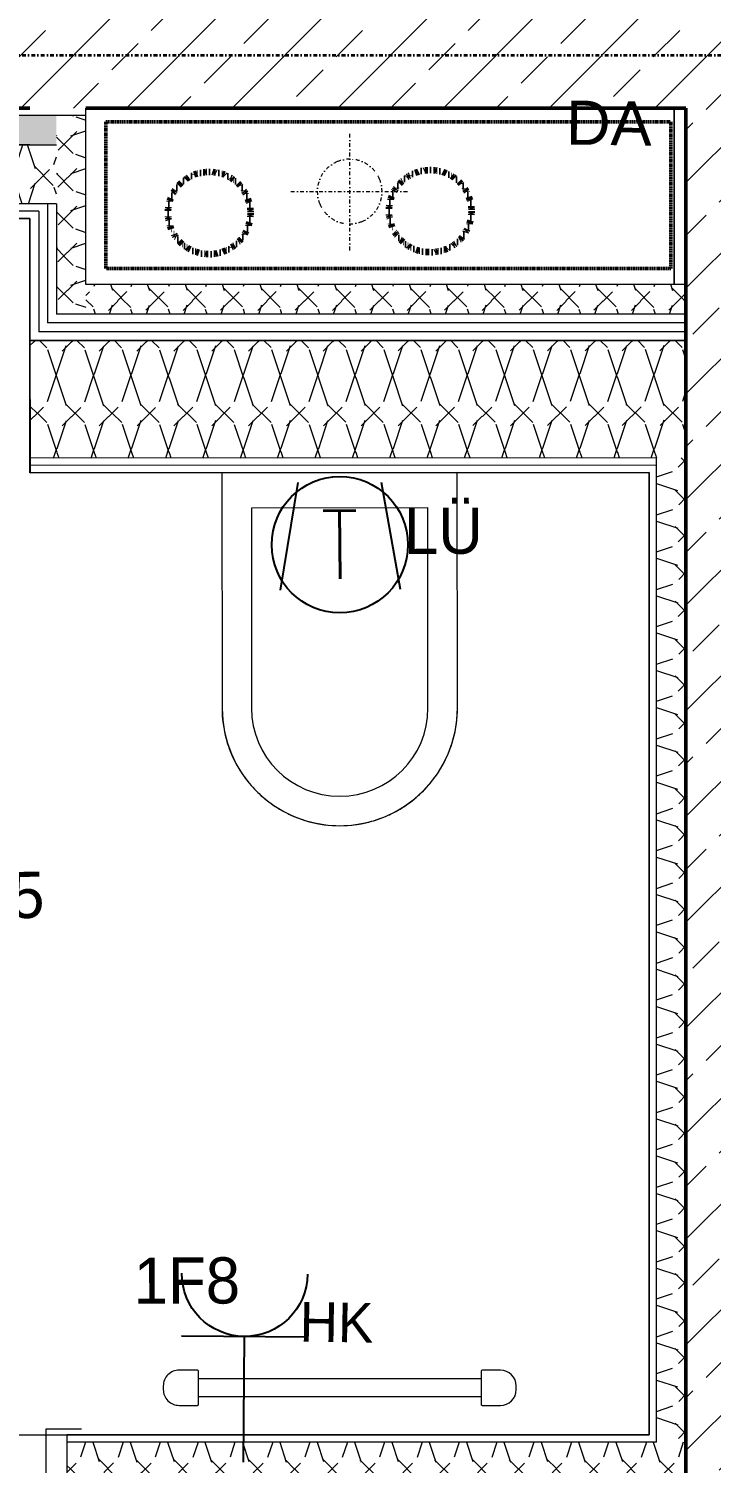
# Model space of a CAD drawing. Header units: metres. Extents: x -17679 to 22565, y -12299 to 33430.
# Drawn here: x 1543 to 2703, y 17186 to 19625 of the extents above; entities that cross this region are included whole.
import ezdxf
from ezdxf.enums import TextEntityAlignment as Align

# ---------------------------------------------------------------- set-up
doc = ezdxf.new("R2010")
doc.units = ezdxf.units.M
for name, pattern in [('Strich Punkt', [0.015875, 0.00635, -0.0047625, 0, -0.0047625]), ('Strich Punkt Mittel', [0.015875, 0.00635, -0.0047625, 0, -0.0047625]), ('Verdeckt', [0.003, 0.002, -0.001])]:
    doc.linetypes.add(name, pattern=pattern)
doc.layers.get('0').update_dxf_attribs({"color": 252})
for name, color, linetype, lineweight in [('A-DETL-MBND', 5, 'Continuous', 5), ('A_Brandabschnitte', 30, 'Verdeckt', 50), ('A_Decken', 8, 'Continuous', 13), ('A_Kanal_RW', 150, 'Strich Punkt', 100), ('A_Kanal_SW', 34, 'Strich Punkt', 100), ('A_Raeume_', 7, 'Continuous', 5), ('A_Raster_', 1, 'Continuous', 9), ('A_Sanitaer', 3, 'Continuous', 13), ('A_Tueren', 31, 'Continuous', 13), ('A_Waende', 7, 'Continuous', 13), ('M-EQPM', 50, 'Continuous', 5), ('P-PIPE', 3, 'Continuous', 5), ('P-PIPE-CNTR', 3, 'Continuous', 5), ('Text', 130, 'Continuous', 9)]:
    doc.layers.add(name, color=color, linetype=linetype, lineweight=lineweight)
doc.layers.add('E_Steckdose+Schalter', color=150, linetype='Continuous', true_color=0x0b6cf4)
doc.styles.add('Arial_6', font='arial.ttf', dxfattribs={"height": 0.075})
doc.styles.add('ET_LEGENDE - Wohnung$0$ROMANS', font='romans.shx', dxfattribs={"width": 0.6})
pattern_1 = [(45, (0, 0), (-0.0898025612106916, 0.0898025612106916), []), (45, (0.0898, 0), (-0.0898025612106916, 0.0898025612106916), [0.0635, -0.03175])]

# ---------------------------------------------------------------- blocks, each defined once
blk = doc.blocks.new('*U554')
for p, q in [((-61.10572275256288, 91.4663361400626), (-88.08133666266853, -65.89141166887865)), ((61.13336169065442, 91.44786541193635), (88.10124545852727, -65.86478990064664))]:
    blk.add_line(p, q)
blk.add_circle((0, 0), 100)
at = {"style": 'ET_LEGENDE - Wohnung$0$ROMANS', "width": 0.8}
blk.add_text('T', height=100, dxfattribs=at).set_placement((0, 0), align=Align.MIDDLE_CENTER)
at = {"style": 'ET_LEGENDE - Wohnung$0$ROMANS', "width": 0.6, "flags": 1}
for tag, p in [('RAUMBUCHNUMMER', (0, -400)), ('ANLAGE', (0, -550))]:
    blk.add_attdef(tag, text='', height=100, dxfattribs=at).set_placement(p, align=Align.MIDDLE)
for tag, p in [('TEILANLAGE_NR', (0, -700)), ('KOMPONENTE', (0, -850)), ('KOMPONENTE_NR', (0, -1000)), ('BEZEICHNUNG', (0, -1150)), ('TYP', (0, -1300)), ('HERSTELLER', (0, -1450)), ('MODEL', (0, -1600)), ('LEISTUNG_MAX', (0, -1750)), ('SPEZIFISCH_1', (0, -1900)), ('SPEZIFISCH_2', (0, -2050)), ('SPEZIFISCH_3', (-9.095e-13, -2200)), ('SPEZIFISCH_4', (0, -2350)), ('SPEZIFISCH_5', (0, -2500)), ('GEWERKE_CODE', (0, -2650)), ('LV_POS', (0, -2800)), ('ZAEHLER', (0, -2950)), ('PLATZHALTER_1', (0, -3100)), ('PLATZHALTER_2', (-9.095e-13, -3250)), ('PLATZHALTER_3', (-9.095e-13, -3400)), ('JOBLISTE_VDMA', (0, -3550)), ('ET_SPEZIFISCH_1', (0, -3700)), ('ET_SPEZIFISCH_2', (0, -3850)), ('ET_SPEZIFISCH_3', (0, -4000)), ('ET_SPEZIFISCH_4', (0, -4149.999999999999)), ('ET_SPEZIFISCH_5', (0, -4299.999999999999)), ('ET_SPEZIFISCH_6', (0, -4449.999999999999)), ('ET_SPEZIFISCH_7', (0, -4599.999999999999))]:
    blk.add_attdef(tag, text='', height=100, dxfattribs=at).set_placement(p, align=Align.MIDDLE_CENTER)
blk = doc.blocks.new('*U553')
for p, q in [((62.49999999999998, 0), (-62.50000000000003, 0)), ((-1.42e-14, 0), (-1.42e-14, -124.9999999999857))]:
    blk.add_line(p, q)
blk.add_arc((-1.42e-14, 62.5), 62.49999999999545, 180, 0)
at = {"style": 'ET_LEGENDE - Wohnung$0$ROMANS', "width": 0.8, "flags": 1}
for tag, p in [('RAUMBUCHNUMMER', (-1.42e-14, -424.9999999999857)), ('ANLAGE', (-7.11e-14, -595.4472819843263)), ('TEILANLAGE_NR', (-7.11e-14, -755.4537253861862)), ('KOMPONENTE', (-7.11e-14, -901.3415913071971)), ('KOMPONENTE_NR', (-7.11e-14, -1063.289201699502)), ('BEZEICHNUNG', (-7.11e-14, -1205.595275481798)), ('TYP', (-1.42e-14, -1346.747756559581)), ('HERSTELLER', (-7.11e-14, -1514.075453492046)), ('MODEL', (-1.42e-14, -1677.25564314158)), ('LEISTUNG_MAX', (-5.258e-13, -1851.504109420363)), ('SPEZIFISCH_1', (-5.258e-13, -2012.846368334653)), ('SPEZIFISCH_2', (-5.258e-13, -2200.001041977929)), ('SPEZIFISCH_3', (-5.258e-13, -2374.249508256711)), ('SPEZIFISCH_4', (-5.258e-13, -2548.497974535494)), ('SPEZIFISCH_5', (-5.258e-13, -2722.746440814277)), ('GEWERKE_CODE', (-5.258e-13, -2896.994907093059)), ('LV_POS', (-5.258e-13, -3071.243373371843)), ('ZAEHLER', (-5.258e-13, -3245.491839650626)), ('PLATZHALTER_1', (-5.258e-13, -3419.740305929408)), ('PLATZHALTER_2', (-5.258e-13, -3593.988772208192)), ('PLATZHALTER_3', (-5.258e-13, -3768.237238486975)), ('JOBLISTE_VDMA', (-5.258e-13, -3942.485704765757)), ('ET_SPEZIFISCH_1', (-5.542e-13, -4116.73417104454)), ('ET_SPEZIFISCH_2', (-5.542e-13, -4290.982637323323)), ('ET_SPEZIFISCH_3', (-5.542e-13, -4465.231103602105)), ('ET_SPEZIFISCH_4', (-5.542e-13, -4639.479569880888)), ('ET_SPEZIFISCH_5', (-5.542e-13, -4813.728036159671)), ('ET_SPEZIFISCH_6', (-5.542e-13, -4987.976502438454)), ('ET_SPEZIFISCH_7', (-5.542e-13, -5162.224968717237))]:
    blk.add_attdef(tag, text='', height=100, dxfattribs=at).set_placement(p, align=Align.MIDDLE)
blk = doc.blocks.new('UZ_D1 - SL_0800x2000_Zimmertür_Stahlzarge_GK-7175309-263_PP_03DG_BT2')
at = {"layer": 'A_Tueren', "lineweight": 5}
for p, q in [((-0.400000000000008, 0.0600000000000611), (-0.4600000000000088, 0.0600000000000611)), ((-0.400000000000008, -0.0600000000009659), (-0.400000000000008, 0.0600000000000611)), ((0.3999999999999917, 0.0600000000000649), (0.4599999999999925, 0.060000000000065)), ((0.3999999999999917, -0.0600000000009661), (0.3999999999999917, 0.060000000000065)), ((-0.4600000000000088, -0.0600000000009661), (-0.400000000000008, -0.0600000000009659)), ((0.4599999999999925, -0.0600000000009661), (0.3999999999999917, -0.0600000000009661)), ((0.3999999999999895, -0.0600000000009666), (0.3999999999999883, -0.8600000000009668))]:
    blk.add_line(p, q, dxfattribs=at)
blk.add_arc((0.3999999999999895, -0.0600000000009665), 0.8000000000000008, 179.9999999999999, 269.9999999999999, dxfattribs=at)
blk = doc.blocks.new('Symbol_Schatten - Bodendurchbruch_Schatten-5766259-263_PP_03DG_BT2')
at = {"layer": 'A-DETL-MBND'}
for p, q in [((0.5000000000005113, -0.15), (0.5000000000005113, 0.15)), ((0.5000000000005116, 0.15), (0.5000000000005116, -0.15))]:
    blk.add_line(p, q, dxfattribs=at)
blk = doc.blocks.new('Sani_WC-Wandbasierend - 400x600-3803100-263_PP_03DG_BT2')
at = {"layer": 'A_Sanitaer', "lineweight": 5}
for p, q in [((-0.0750000000000053, 0.5125000000019605), (-0.0750000000000053, 0.112500000001966)), ((-0.0750000000000077, 0.5125000000019089), (-0.0750000000000077, 0.112500000001966)), ((-0.0250000000000051, 0.5125000000019088), (-0.0250000000000051, 0.1725000000019744)), ((0.2749999999999947, 0.1725000000019744), (0.2749999999999948, 0.5125000000019082)), ((0.3249999999999948, 0.112500000001966), (0.3249999999999949, 0.5125000000019604)), ((0.3249999999999972, 0.112500000001966), (0.3249999999999972, 0.5125000000019082)), ((-0.0250000000000051, 0.1725000000019744), (0.2749999999999947, 0.1725000000019744)), ((-0.0750000000000077, 0.112500000001966), (0.3249999999999972, 0.112500000001966))]:
    blk.add_line(p, q, dxfattribs=at)
for centre, radius, start, end in [((0.1249999999999948, 0.5125000000019604), 0.1999999999999988, 5.09e-14, 179.9999999999997), ((0.1249999999999948, 0.5125000000019082), 0.1999999999999987, 101.3339964692046, 112.8528794998156), ((0.1249999999999948, 0.5125000000019082), 0.1999999999999987, 97.60326441027593, 101.3339964692046), ((0.1249999999999948, 0.5125000000019082), 0.1999999999999986, 82.39673558972397, 97.60326441027593), ((0.1249999999999948, 0.5125000000019082), 0.1999999999999986, 78.66600353081888, 82.39673558972397), ((0.1249999999999948, 0.5125000000019082), 0.1999999999999986, 67.14712050018116, 78.66600353081888), ((0.1249999999999948, 0.5125000000019082), 0.1999999999999988, 118.3338571281985, 128.1952334386284), ((0.1249999999999948, 0.5125000000019082), 0.1999999999999988, 112.8528794998156, 118.3338571281986), ((0.1249999999999948, 0.5125000000019082), 0.1999999999999987, 61.66614287180238, 67.14712050018117), ((0.1249999999999948, 0.5125000000019082), 0.1999999999999985, 51.80476656136871, 61.66614287180234), ((0.1249999999999948, 0.5125000000019082), 0.149999999999999, 3.82e-14, 179.9999999999997), ((0.1249999999999948, 0.5125000000019082), 0.1999999999999989, 128.1952334386284, 134.0719441992074), ((0.1249999999999948, 0.5125000000019082), 0.1999999999999986, 45.92805580079151, 51.80476656136872), ((0.1249999999999948, 0.5125000000019082), 0.1999999999999988, 134.0719441992074, 143.7337526642709), ((0.1249999999999948, 0.5125000000019082), 0.1999999999999985, 36.26624733573353, 45.92805580079151), ((0.1249999999999948, 0.5125000000019082), 0.1999999999999988, 149.4915463131633, 152.0709084514634), ((0.1249999999999948, 0.5125000000019082), 0.1999999999999989, 143.7337526642709, 149.4915463131633), ((0.1249999999999948, 0.5125000000019082), 0.1999999999999985, 30.50845368684214, 36.26624733573353), ((0.1249999999999948, 0.5125000000019082), 0.1999999999999986, 20.14899115694564, 30.50845368684214), ((0.1249999999999948, 0.5125000000019082), 0.1999999999999989, 152.2043756006011, 159.8510088430467), ((0.1249999999999948, 0.5125000000019082), 0.1999999999999988, 164.7803280719481, 179.9999999999997), ((0.1249999999999948, 0.5125000000019082), 0.1999999999999988, 159.8510088430467, 164.7803280719481), ((0.1249999999999948, 0.5125000000019082), 0.1999999999999986, 15.21967192805738, 20.14899115694565), ((0.1249999999999948, 0.5125000000019082), 0.1999999999999988, 5.72e-14, 15.21967192805736)]:
    blk.add_arc(centre, radius, start, end, dxfattribs=at)
blk = doc.blocks.new('HLS_Heizkörper Bad - 60x120-V104-263_PP_03DG_BT2')
at = {"layer": 'M-EQPM'}
for p, q in [((-0.2419849348481775, -0.0500000000000012), (-0.2729999999999975, -0.0500000000000012)), ((-0.2400000000000147, -0.1080000000000008), (-0.2400000000000147, -0.0519849348481641)), ((0.2400000000000841, -0.0650000000001109), (-0.2399999999999152, -0.0650000000001109)), ((0.2400000000000151, -0.0520000000000012), (0.2400000000000152, -0.1080181787089705)), ((0.2730000000000071, -0.0500000000000012), (0.2420000000000151, -0.0500000000000012)), ((-0.2999999999999973, -0.0770000000000012), (-0.2999999999999972, -0.083000000000001)), ((-0.2399999999999173, -0.0950000000001084), (0.2400000000000863, -0.0950000000001127)), ((0.3000000000000072, -0.0830000000000008), (0.3000000000000071, -0.0770000000000012)), ((-0.2729999999999972, -0.1100000000000007), (-0.2420000000000146, -0.1100000000000007)), ((0.2419818212910453, -0.1100000000000008), (0.2730000000000071, -0.1100000000000008))]:
    blk.add_line(p, q, dxfattribs=at)
for centre, radius, start, end in [((-0.2729999999999973, -0.0770000000000013), 0.027, 89.99999999999994, 179.9999999999996), ((-0.2419849348481775, -0.0519849348481641), 0.0019849348481629, 359.9999999999986, 90.00000000000063), ((-0.2419849348481774, -0.051984934848156), 0.0019849348481629, 44.99999999999871, 74.99999999999888), ((0.2420000000000151, -0.0520000000000012), 0.002, 89.9999999999998, 180.0000000000002), ((0.2730000000000071, -0.0770000000000012), 0.0270000000000001, 359.9999999999988, 89.99999999999928), ((-0.2729999999999972, -0.0830000000000008), 0.027, 179.9999999999996, 269.9999999999993), ((0.2730000000000072, -0.0830000000000008), 0.027, 269.9999999999989, 359.999999999999), ((-0.2420000000000147, -0.1080000000000007), 0.002, 270.0000000000002, 359.9999999999994), ((-0.2420000000000146, -0.1079999999999926), 0.002, 269.999999999999, 359.999999999999), ((0.2419818212910453, -0.1080181787089705), 0.0019818212910302, 179.9999999999992, 270.0000000000005), ((0.2419818212910454, -0.1080181787089624), 0.0019818212910302, 179.9999999999994, 269.9999999999998)]:
    blk.add_arc(centre, radius, start, end, dxfattribs=at)
blk = doc.blocks.new('6546546')
at = {"layer": 'A_Waende', "lineweight": 5, "true_color": 0x636466}
h = blk.add_hatch(dxfattribs=at)
h.set_pattern_fill('FP_2', color=251, style=0, pattern_type=2)
h.set_pattern_definition(pattern_1)
h.paths.add_polyline_path([(-45.20820910956318, 75.69640905485576), (-45.20815783824693, 75.69641093558063), (-45.20820910956318, 75.87640905477431), (-45.78065242149278, 75.8764090547743), (-45.78065242149277, 75.69642628213244), (-45.25815934280418, 75.69641093558062)])
h.paths.add_polyline_path([(-46.80812002575559, 75.69645757755703), (-46.80065783726274, 75.69646547660143), (-46.80065242103104, 75.87645697564358), (-50.57815241932683, 75.87649957720282), (-50.57815783581443, 75.69657064673626), (-46.80813861937365, 75.69645757755703)])
h = blk.add_hatch(dxfattribs=at)
h.set_pattern_fill('FP_2', color=251, style=0, pattern_type=2)
h.set_pattern_definition(pattern_1)
h.paths.add_polyline_path([(-46.88335983739893, 68.98362491576168), (-46.88335983739894, 75.69645945828216), (-47.0631578374023, 75.69645945828188), (-47.06335983731743, 68.98363033224923), (-46.88336524717514, 68.9836249157617)])
h.paths.add_polyline_path([(-47.06326662164545, 71.99315075210441), (-47.06326701917045, 71.99315300905414), (-47.06326662164545, 72.00254942349403)])
h = blk.add_hatch(dxfattribs=at)
h.set_pattern_fill('FP_99', color=251, angle=-112.3599999999974, style=0, pattern_type=2)
h.set_pattern_definition([(224.9980000000026, (-50.64837903435523, 75.69637137401162), (-0.1270123151580843, -0.253995393458589), [0.02245, -0.15715]), (224.9980000000026, (-50.69626006231223, 75.58522999035199), (-0.1270123151580843, -0.253995393458589), [0.02245, -0.15715]), (224.9980000000026, (-50.71207312913273, 75.69662095460731), (-0.1270123151580843, -0.253995393458589), [0.02245, -0.15715]), (224.9980000000026, (-50.75902934524417, 75.58509914611902), (-0.1270123151580843, -0.253995393458589), [0.02245, -0.15715]), (251.5630000000026, (-50.66431083753844, 75.68129896055751), (-0.1270184192439089, -0.507993223254778), [0.0502, -0.35141]), (251.5630000000026, (-50.68001325641685, 75.63261185711762), (-0.1270184192439089, -0.507993223254778), [0.0502, -0.35141]), (251.5630000000026, (-50.727460545299, 75.68024330447896), (-0.1270184192439089, -0.507993223254778), [0.0502, -0.35141]), (251.5630000000026, (-50.74370735119439, 75.63286143771332), (-0.1270184192439089, -0.507993223254778), [0.0502, -0.35141]), (314.9980000000025, (-50.66395060900069, 75.58491498763982), (-0.1269945826249974, 0.2540042599719593), [0.02245, -0.15715]), (314.9980000000025, (-50.71207312913273, 75.69662095460731), (-0.1269945826249974, 0.2540042599719593), [0.02245, -0.15715]), (314.9980000000025, (-50.72764470377821, 75.5851645682355), (-0.1269945826249974, 0.2540042599719593), [0.02245, -0.15715]), (314.9980000000025, (-50.77484241206464, 75.69649011037434), (-0.1269945826249974, 0.2540042599719593), [0.02245, -0.15715]), (288.4330000000026, (-50.68001325641685, 75.63261185711762), (-0.126982954317153, 0.5080020895753165), [0.0502, -0.35141]), (288.4330000000026, (-50.69607590383304, 75.68030872659544), (-0.126982954317153, 0.5080020895753165), [0.0502, -0.35141]), (288.4330000000026, (-50.74370735119439, 75.63286143771332), (-0.126982954317153, 0.5080020895753165), [0.0502, -0.35141]), (288.4330000000026, (-50.75976999861055, 75.68055830719113), (-0.126982954317153, 0.5080020895753165), [0.0502, -0.35141])])
h.paths.add_polyline_path([(-48.13316272680356, 75.6339970728072), (-48.13315971763021, 75.63399752434655), (-48.13316272680356, 75.68399707292043), (-53.12286766343863, 75.68414721984546), (-53.12286728729363, 75.63414722113654), (-48.17815821304358, 75.63399851924056)])
h = blk.add_hatch(dxfattribs=at)
h.set_pattern_fill('FP_22', color=251, angle=-112.3600000000006, style=0, pattern_type=2)
h.set_pattern_definition([(314.9979999999993, (-48.17784148346516, 75.49865134553136), (0.2539953934585819, -0.1270123151580988), [0.02245, -0.15715]), (314.9979999999993, (-48.06762491165112, 75.45115074240297), (0.2539953934585819, -0.1270123151580988), [0.02245, -0.15715]), (314.9979999999993, (-48.17809106406084, 75.43495725075385), (0.2539953934585819, -0.1270123151580988), [0.02245, -0.15715]), (314.9979999999993, (-48.06656925557257, 75.38800103464241), (0.2539953934585819, -0.1270123151580988), [0.02245, -0.15715]), (341.5629999999993, (-48.16238864518242, 75.48364435419371), (0.5079932232547706, -0.1270184192439379), [0.0502, -0.35141]), (341.5629999999993, (-48.11500677841676, 75.46739754829835), (0.5079932232547706, -0.1270184192439379), [0.0502, -0.35141]), (341.5629999999993, (-48.1626382257781, 75.41995025941623), (0.5079932232547706, -0.1270184192439379), [0.0502, -0.35141]), (341.5629999999993, (-48.11433154716686, 75.4033230286922), (0.5079932232547706, -0.1270184192439379), [0.0502, -0.35141]), (44.99799999999934, (-48.06730990893895, 75.48346019571451), (-0.2540042599719665, -0.126994582624983), [0.02245, -0.15715]), (44.99799999999934, (-48.17809106406084, 75.43495725075385), (-0.2540042599719665, -0.126994582624983), [0.02245, -0.15715]), (44.99799999999934, (-48.06663467768903, 75.41938567610836), (-0.2540042599719665, -0.126994582624983), [0.02245, -0.15715]), (44.99799999999934, (-48.1779602198279, 75.37218796782193), (-0.2540042599719665, -0.126994582624983), [0.02245, -0.15715]), (18.43299999999934, (-48.11500677841676, 75.46739754829835), (-0.5080020895753236, -0.1269829543171242), [0.0502, -0.35141]), (18.43299999999934, (-48.16270364789459, 75.45133490088217), (-0.5080020895753236, -0.1269829543171242), [0.0502, -0.35141]), (18.43299999999934, (-48.11433154716686, 75.4033230286922), (-0.5080020895753236, -0.1269829543171242), [0.0502, -0.35141]), (18.43299999999934, (-48.16202841664467, 75.38726038127604), (-0.5080020895753236, -0.1269829543171242), [0.0502, -0.35141])])
h.paths.add_polyline_path([(-48.08316836900076, 75.34649565196244), (-48.08316686442342, 75.6839955682047), (-48.13315822011666, 75.6837626977847), (-48.13316272680356, 75.34649707293829), (-48.11544541747777, 75.34649707293828)])
h = blk.add_hatch(dxfattribs=at)
h.set_pattern_fill('FP_24', color=251, angle=-112.3599999999987, style=0, pattern_type=2)
h.set_pattern_definition([(44.99800000000131, (-49.03774124360624, 75.50852061671662), (0.12701231515809, 0.2539953934585862), [0.02245, -0.15715]), (44.99800000000131, (-48.99078502749482, 75.6200424252049), (0.12701231515809, 0.2539953934585862), [0.02245, -0.15715]), (44.99800000000131, (-48.97459153584567, 75.50957627279519), (0.12701231515809, 0.2539953934585862), [0.02245, -0.15715]), (44.99800000000131, (-48.92709093271729, 75.61979284460922), (0.12701231515809, 0.2539953934585862), [0.02245, -0.15715]), (71.56300000000131, (-49.02235382743998, 75.52489826684496), (0.1270184192439203, 0.507993223254775), [0.0502, -0.35141]), (71.56300000000131, (-49.00610702154459, 75.5722801336106), (0.1270184192439203, 0.507993223254775), [0.0502, -0.35141]), (71.56300000000131, (-48.95865973266245, 75.52464868624928), (0.1270184192439203, 0.507993223254775), [0.0502, -0.35141]), (71.56300000000131, (-48.94241292676709, 75.57203055301493), (0.1270184192439203, 0.507993223254775), [0.0502, -0.35141]), (134.9980000000013, (-49.02216966896076, 75.61997700308842), (0.1269945826249916, -0.2540042599719622), [0.02245, -0.15715]), (134.9980000000013, (-48.97459153584567, 75.50957627279519), (0.1269945826249916, -0.2540042599719622), [0.02245, -0.15715]), (134.9980000000013, (-48.95847557418325, 75.61972742249273), (0.1269945826249916, -0.2540042599719622), [0.02245, -0.15715]), (134.9980000000013, (-48.91089744106817, 75.5093266921995), (0.1269945826249916, -0.2540042599719622), [0.02245, -0.15715]), (108.4330000000012, (-49.00610702154459, 75.5722801336106), (0.1269829543171415, -0.5080020895753192), [0.0502, -0.35141]), (108.4330000000012, (-48.99004437412841, 75.52458326413279), (0.1269829543171415, -0.5080020895753192), [0.0502, -0.35141]), (108.4330000000012, (-48.94241292676709, 75.57203055301493), (0.1269829543171415, -0.5080020895753192), [0.0502, -0.35141]), (108.4330000000012, (-48.92727509119652, 75.52471410836576), (0.1269829543171415, -0.5080020895753192), [0.0502, -0.35141])])
h.paths.add_polyline_path([(-48.14816272679684, 75.53399752439176), (-48.13316272680356, 75.53399752439178), (-48.13316272680356, 75.6339970728072), (-49.8851669231616, 75.63399842692915), (-49.8851669231616, 75.53404979362324), (-48.14816882034538, 75.53399797576576)])
h = blk.add_hatch(dxfattribs=at)
h.set_pattern_fill('FP_23', color=251, angle=-112.360000000005, style=0, pattern_type=2)
h.set_pattern_definition([(44.99799999999503, (-47.57325038157776, 75.30185297276364), (0.1270123151581178, 0.2539953934585723), [0.02245, -0.15715]), (44.99799999999503, (-47.52536935362073, 75.41299435642327), (0.1270123151581178, 0.2539953934585723), [0.02245, -0.15715]), (44.99799999999503, (-47.50955628680024, 75.30160339216795), (0.1270123151581178, 0.2539953934585723), [0.02245, -0.15715]), (44.99799999999503, (-47.4616752588432, 75.41274477582758), (0.1270123151581178, 0.2539953934585723), [0.02245, -0.15715]), (71.56299999999503, (-47.55731857839454, 75.31692538621773), (0.1270184192439759, 0.5079932232547612), [0.0502, -0.35141]), (71.56299999999503, (-47.54199658434475, 75.36468767781201), (0.1270184192439759, 0.5079932232547612), [0.0502, -0.35141]), (71.56299999999503, (-47.49324405878839, 75.31760061746763), (0.1270184192439759, 0.5079932232547612), [0.0502, -0.35141]), (71.56299999999503, (-47.47792206473859, 75.36536290906193), (0.1270184192439759, 0.5079932232547612), [0.0502, -0.35141]), (134.997999999995, (-47.55713441991533, 75.41200412246118), (0.1269945826249638, -0.2540042599719761), [0.02245, -0.15715]), (134.997999999995, (-47.50955628680024, 75.30160339216795), (0.1269945826249638, -0.2540042599719761), [0.02245, -0.15715]), (134.997999999995, (-47.49398471215475, 75.41305977853973), (0.1269945826249638, -0.2540042599719761), [0.02245, -0.15715]), (134.997999999995, (-47.44586219202274, 75.30135381157226), (0.1269945826249638, -0.2540042599719761), [0.02245, -0.15715]), (108.432999999995, (-47.54199658434475, 75.36468767781201), (0.1269829543170859, -0.5080020895753333), [0.0502, -0.35141]), (108.432999999995, (-47.52593393692857, 75.3169908083342), (0.1269829543170859, -0.5080020895753333), [0.0502, -0.35141]), (108.432999999995, (-47.47792206473859, 75.36536290906193), (0.1269829543170859, -0.5080020895753333), [0.0502, -0.35141]), (108.432999999995, (-47.46185941732243, 75.31766603958411), (0.1269829543170859, -0.5080020895753333), [0.0502, -0.35141])])
h.paths.add_polyline_path([(-47.06316972358328, 75.34646487492884), (-47.0631683694614, 75.3464648749289), (-47.06316972358328, 75.39646487499219), (-48.08316686442342, 75.39649556833585), (-48.08315783694411, 75.3464955680415), (-47.08202337645313, 75.34646544230613)])
h = blk.add_hatch(dxfattribs=at)
h.set_pattern_fill('FP_109', color=251, angle=-112.3599999999962, style=0, pattern_type=2)
h.set_pattern_definition([(45.03100000000372, (-47.62038429534761, 75.07686765284905), (0.1268660032546491, 0.2540685051677822), [0.02245, -0.15715]), (45.03100000000372, (-47.57250326739059, 75.18800903650867), (0.1268660032546491, 0.2540685051677822), [0.02245, -0.15715]), (45.03100000000372, (-47.5566902005701, 75.07661807225335), (0.1268660032546491, 0.2540685051677822), [0.02245, -0.15715]), (45.03100000000372, (-47.50973398445867, 75.18813988074164), (0.1268660032546491, 0.2540685051677822), [0.02245, -0.15715]), (71.59600000000373, (-47.60499687918136, 75.09324530297738), (0.1267258150995899, 0.5080662963505299), [0.0502, -0.35141]), (71.59600000000373, (-47.58875007328597, 75.14062716974304), (0.1267258150995899, 0.5080662963505299), [0.0502, -0.35141]), (71.59600000000373, (-47.54130278440384, 75.0929957223817), (0.1267258150995899, 0.5080662963505299), [0.0502, -0.35141]), (71.59600000000373, (-47.52505597850845, 75.14037758914735), (0.1267258150995899, 0.5080662963505299), [0.0502, -0.35141]), (135.0310000000037, (-47.60481272070214, 75.18832403922084), (0.1271408575045316, -0.2539310742170252), [0.02245, -0.15715]), (135.0310000000037, (-47.5566902005701, 75.07661807225335), (0.1271408575045316, -0.2539310742170252), [0.02245, -0.15715]), (135.0310000000037, (-47.54111862592464, 75.18807445862517), (0.1271408575045316, -0.2539310742170252), [0.02245, -0.15715]), (135.0310000000037, (-47.49392091763819, 75.07674891648631), (0.1271408575045316, -0.2539310742170252), [0.02245, -0.15715]), (108.4660000000037, (-47.58875007328597, 75.14062716974304), (0.127275521438376, -0.5079288683886647), [0.0502, -0.35141]), (108.4660000000037, (-47.57268742586981, 75.09293030026521), (0.127275521438376, -0.5079288683886647), [0.0502, -0.35141]), (108.4660000000037, (-47.52505597850845, 75.14037758914735), (0.127275521438376, -0.5079288683886647), [0.0502, -0.35141]), (108.4660000000037, (-47.50899333109228, 75.09268071966954), (0.127275521438376, -0.5079288683886647), [0.0502, -0.35141])])
h.paths.add_polyline_path([(-48.17806191324202, 75.10149845613797), (-47.06317571988813, 75.10219646359073), (-47.06316972358329, 75.30209946702267), (-48.1781697230796, 75.3014984270805), (-48.17806222267016, 75.10207248185226)])
h = blk.add_hatch(dxfattribs=at)
h.set_pattern_fill('FP_135', color=251, angle=-112.3599999999943, style=0, pattern_type=2)
h.set_pattern_definition([(315.0000000000057, (-47.12528528875738, 74.25902783132315), (0.2539998268700323, -0.1270034489688904), [0.02245, -0.15715]), (315.0000000000057, (-47.01506871694335, 74.21152722819478), (0.2539998268700323, -0.1270034489688904), [0.02245, -0.15715]), (315.0000000000057, (-47.12553486935307, 74.19533373654563), (0.2539998268700323, -0.1270034489688904), [0.02245, -0.15715]), (315.0000000000057, (-47.01401306086477, 74.14837752043422), (0.2539998268700323, -0.1270034489688904), [0.02245, -0.15715]), (341.5650000000057, (-47.11021287530329, 74.24309602813993), (0.5079976567245497, -0.1270006868578535), [0.0502, -0.35141]), (341.5650000000057, (-47.06245058370899, 74.22777403409016), (0.5079976567245497, -0.1270006868578535), [0.0502, -0.35141]), (341.5650000000057, (-47.11008203107032, 74.18032674520802), (0.5079976567245497, -0.1270006868578535), [0.0502, -0.35141]), (341.5650000000057, (-47.06177535245908, 74.163699514484), (0.5079976567245497, -0.1270006868578535), [0.0502, -0.35141]), (45.00000000000572, (-47.01475371423117, 74.24383668150634), (-0.253999826870007, -0.1270034489689412), [0.02245, -0.15715]), (45.00000000000572, (-47.12553486935307, 74.19533373654563), (-0.253999826870007, -0.1270034489689412), [0.02245, -0.15715]), (45.00000000000572, (-47.01407848298127, 74.17976216190019), (-0.253999826870007, -0.1270034489689412), [0.02245, -0.15715]), (45.00000000000572, (-47.12540402512011, 74.13256445361372), (-0.253999826870007, -0.1270034489689412), [0.02245, -0.15715]), (18.4350000000057, (-47.06245058370899, 74.22777403409016), (-0.5079976567245243, -0.1270006868579547), [0.0502, -0.35141]), (18.4350000000057, (-47.11014745318681, 74.21171138667398), (-0.5079976567245243, -0.1270006868579547), [0.0502, -0.35141]), (18.4350000000057, (-47.06177535245908, 74.163699514484), (-0.5079976567245243, -0.1270006868579547), [0.0502, -0.35141]), (18.4350000000057, (-47.1094722219369, 74.14763686706783), (-0.5079976567245243, -0.1270006868579547), [0.0502, -0.35141])])
h.paths.add_polyline_path([(-47.06322607321776, 73.42886125208337), (-47.06322356784773, 75.10209943431559), (-47.11317647509797, 75.10207248185226), (-47.11317647509797, 73.42886638852039), (-47.06322870623258, 73.42886125235414)])
h = blk.add_hatch(dxfattribs=at)
h.set_pattern_fill('FP_21', color=251, angle=-112.359999999995, style=0, pattern_type=2)
h.set_pattern_definition([(224.994000000005, (-48.48035842934054, 73.44102735230949), (-0.127030047072141, -0.2539865257072699), [0.02245, -0.15715]), (224.994000000005, (-48.52823945729757, 73.32988596864983), (-0.127030047072141, -0.2539865257072699), [0.02245, -0.15715]), (224.994000000005, (-48.54405252411805, 73.44127693290515), (-0.127030047072141, -0.2539865257072699), [0.02245, -0.15715]), (224.994000000005, (-48.59193355207506, 73.33013554924553), (-0.127030047072141, -0.2539865257072699), [0.02245, -0.15715]), (251.559000000005, (-48.49629023252376, 73.42595493885538), (-0.1270538835516171, -0.5079843544583357), [0.0502, -0.35141]), (251.559000000005, (-48.51253703841914, 73.37857307208974), (-0.1270538835516171, -0.5079843544583357), [0.0502, -0.35141]), (251.559000000005, (-48.5603647521299, 73.42527970760547), (-0.1270538835516171, -0.5079843544583357), [0.0502, -0.35141]), (251.559000000005, (-48.5756867461797, 73.37751741601117), (-0.1270538835516171, -0.5079843544583357), [0.0502, -0.35141]), (314.994000000005, (-48.49647439100295, 73.33087620261192), (-0.1269768494729419, 0.2540131252473499), [0.02245, -0.15715]), (314.994000000005, (-48.54405252411805, 73.44127693290515), (-0.1269768494729419, 0.2540131252473499), [0.02245, -0.15715]), (314.994000000005, (-48.5605489106091, 73.330200971362), (-0.1269768494729419, 0.2540131252473499), [0.02245, -0.15715]), (314.994000000005, (-48.60774661889556, 73.44152651350085), (-0.1269768494729419, 0.2540131252473499), [0.02245, -0.15715]), (288.429000000005, (-48.51253703841914, 73.37857307208974), (-0.126947488771473, 0.5080109534199205), [0.0502, -0.35141]), (288.429000000005, (-48.52767487398971, 73.42588951673889), (-0.126947488771473, 0.5080109534199205), [0.0502, -0.35141]), (288.429000000005, (-48.5756867461797, 73.37751741601117), (-0.126947488771473, 0.5080109534199205), [0.0502, -0.35141]), (288.429000000005, (-48.59174939359587, 73.42521428548898), (-0.126947488771473, 0.5080109534199205), [0.0502, -0.35141])])
h.paths.add_polyline_path([(-47.06322870623256, 73.35386181676078), (-47.06322870623258, 73.42886125235414), (-48.11544670286191, 73.42896945271391), (-48.11544541747778, 73.35396945218515), (-47.08233334617155, 73.35386321650196)])
h.paths.add_polyline_path([(-48.98545440941699, 73.35405891585752), (-48.98545569595224, 73.42905891638618), (-49.88539365529157, 73.42914374537051), (-49.88517977700461, 73.35415143528654), (-48.98545569595224, 73.35405891585752)])
at = {"layer": 'A_Brandabschnitte', "color": 251, "true_color": 0x636466}
for p, q in [((-48.04905651992106, 75.42389427298477), (-48.04904901740074, 75.67321703774172)), ((-48.04904901740073, 75.67321703774174), (-47.08904901783538, 75.67318814980803)), ((-47.08904901783538, 75.67318814980803), (-47.0890565203557, 75.423865385051)), ((-47.0890565203557, 75.423865385051), (-48.04905651992106, 75.42389427298477))]:
    blk.add_line(p, q, dxfattribs=at)
at = {"layer": 'A_Decken', "color": 251, "true_color": 0x636466}
blk.add_line((-47.08316686487506, 75.39646547673804), (-47.08315783739577, 75.69646547660132), dxfattribs=at)
at = {"layer": 'A_Kanal_RW', "color": 251, "true_color": 0x636466}
blk.add_circle((-47.4978200136187, 75.52142029796349), 0.0699999999999976, dxfattribs=at)
at = {"layer": 'A_Kanal_SW', "color": 251, "true_color": 0x636466}
blk.add_circle((-47.87342755279499, 75.5182824969685), 0.0699999999999948, dxfattribs=at)
at = {"layer": 'A_Raeume_', "color": 251, "true_color": 0x636466, "flags": 128}
blk.add_lwpolyline([(-49.79789236957678, 73.44164245992008), (-48.97573475787812, 73.44155791684094), (-47.12567647509795, 73.44136767397076), (-47.12567647509793, 75.07706574010427), (-48.13052538055456, 75.07652407703888), (-48.17817649369023, 75.07649839074129), (-48.17816347907314, 75.50899842715106), (-49.7976797768127, 75.50904716098391)], close=True, dxfattribs=at)
at = {"layer": 'A_Raster_', "color": 251, "linetype": 'Strich Punkt Mittel', "lineweight": 35, "true_color": 0x636466}
blk.add_line((-56.2429987591334, 75.78674111088651), (-32.13434379379429, 75.78601564294082), dxfattribs=at)
at = {"layer": 'A_Waende', "color": 251, "lineweight": 50, "true_color": 0x636466}
for p, q in [((-48.17815783689852, 75.69649842690073), (-53.12286728729356, 75.69664722110814)), ((-48.08315783694157, 75.69649556819896), (-47.06315783740224, 75.69646487476933)), ((-47.06315783740224, 75.69646487476933), (-47.0631757228078, 75.10209943472097)), ((-47.06317647509786, 74.94946835148913), (-47.06317647509787, 75.10209943431543)), ((-47.06317647509792, 75.07709943068329), (-47.0632256970728, 73.44136125211068)), ((-47.06317647509787, 73.42886124698306), (-47.0631764750979, 73.51211938106587)), ((-47.06322833008755, 73.35386125191881), (-47.06322607321768, 73.42886125208325))]:
    blk.add_line(p, q, dxfattribs=at)
at = {"layer": 'A_Waende', "color": 251, "true_color": 0x636466}
for p, q in [((-48.08315821308649, 75.68399556820458), (-48.08315783694156, 75.69649556819896)), ((-48.08315821308656, 75.6839955682046), (-53.12286766343848, 75.68414722111373)), ((-48.17815971762331, 75.63399842709434), (-48.13315971764367, 75.63399707297249)), ((-48.13316272680349, 75.53399707301773), (-49.81017720607145, 75.53404753706272)), ((-48.13316272680349, 75.53399707301773), (-48.13316836897809, 75.34649707293819)), ((-49.7976797768126, 75.50904716098377), (-48.17816347907308, 75.50899842715094)), ((-48.17816347907307, 75.50899842715089), (-48.17816972307959, 75.30149842708045)), ((-47.06316836946131, 75.34646487492871), (-48.13316836897815, 75.34649707293816)), ((-48.17816972307959, 75.30149842708045), (-47.06316972358322, 75.30146487494906)), ((-47.11317647509789, 75.10207248185213), (-48.17806191324196, 75.10149845613788)), ((-48.17806191324202, 75.10149845613786), (-48.17804843701228, 75.07649845977006)), ((-47.11317647509789, 73.42886638852023), (-47.11317647509787, 75.10207248185212)), ((-48.17804843701228, 75.07649845977006), (-47.12567647509786, 75.07706574010412)), ((-47.12567647509788, 75.07706574010416), (-47.12567647509787, 73.44136767397067)), ((-48.1154454174776, 73.44146945264767), (-48.11544670286188, 73.42896945271376)), ((-47.11317647509789, 73.42886638852023), (-48.11544670286184, 73.42896945271379)), ((-47.12567647509787, 73.44136767397067), (-48.1154454174776, 73.44146945264767))]:
    blk.add_line(p, q, dxfattribs=at)
at = {"layer": 'A_Waende', "color": 251, "lineweight": 5, "true_color": 0x636466}
for p, q in [((-48.08316686442087, 75.39649556833571), (-48.08315821308649, 75.68399556820458)), ((-53.11825768129153, 75.6341470823694), (-48.13315971764378, 75.63399707280709)), ((-48.17815971762338, 75.63399842709435), (-49.88516692316154, 75.6340497936684)), ((-47.06316686488146, 75.39646487490606), (-48.08316686442081, 75.3964955683357)), ((-47.06316970448734, 75.30209946702254), (-48.17816972307959, 75.30149842708045)), ((-48.17816972307959, 75.30149842708045), (-48.17806191324202, 75.10149845613786)), ((-47.0631764750979, 73.51211938106587), (-47.06317647509786, 74.94946835148913)), ((-48.11544670286188, 73.42896945271376), (-48.11545441516759, 73.35396945311028))]:
    blk.add_line(p, q, dxfattribs=at)
at = {"layer": 'A_Waende', "color": 251, "lineweight": 18, "true_color": 0x636466}
for p, q in [((-48.16316310293487, 75.52149797577131), (-49.81017849145583, 75.52154753709581)), ((-48.16316310293491, 75.52149797577128), (-48.16316927171243, 75.31649797569968)), ((-48.14816272679676, 75.53399752439167), (-48.14816882034532, 75.33149752431898)), ((-47.06316882083529, 75.33146487493545), (-48.14816882034532, 75.33149752431898)), ((-47.06316927220927, 75.31646487494227), (-48.16316927171245, 75.31649797569972)), ((-47.11317647509784, 75.08957248003607), (-48.17805517512715, 75.08899845795393))]:
    blk.add_line(p, q, dxfattribs=at)
at = {"layer": 'P-PIPE', "color": 251, "linetype": 'Strich Punkt', "true_color": 0x636466}
for start, end in [(112.6399999999991, 202.6400000000192), (22.64000000000792, 112.6399999999971), (292.639999999995, 22.63999999999821), (202.6400000000095, 292.6399999999971)]:
    blk.add_arc((-47.63476317214752, 75.55472798803324), 0.0550000000000008, start, end, dxfattribs=at)
at = {"layer": 'P-PIPE-CNTR', "color": 251, "linetype": 'Strich Punkt', "true_color": 0x636466}
for p, q in [((-47.63476317215578, 75.45472798805297), (-47.63476317215578, 75.65472798805297)), ((-47.73476317215577, 75.55472798805297), (-47.53476317215576, 75.55472798805296))]:
    blk.add_line(p, q, dxfattribs=at)
at = {"layer": 'A-DETL-MBND', "color": 251, "true_color": 0x636466, "rotation": 359.998275878371}
blk.add_blockref('Symbol_Schatten - Bodendurchbruch_Schatten-5766259-263_PP_03DG_BT2', (-47.58316235090954, 75.54648052246847), dxfattribs=at)
blk.add_blockref('Symbol_Schatten - Bodendurchbruch_Schatten-5766259-263_PP_03DG_BT2', (-47.58316235090954, 75.54648052246847), dxfattribs=at)
at = {"layer": 'A_Sanitaer', "color": 251, "true_color": 0x636466, "rotation": 180.030885244928}
blk.add_blockref('Sani_WC-Wandbasierend - 400x600-3803100-263_PP_03DG_BT2', (-47.52692311724961, 75.18934946474079), dxfattribs=at)
at = {"layer": 'A_Tueren', "color": 251, "true_color": 0x636466, "rotation": 359.9941082324638}
blk.add_blockref('UZ_D1 - SL_0800x2000_Zimmertür_Stahlzarge_GK-7175309-263_PP_03DG_BT2', (-48.55045055671483, 73.39151418428551), dxfattribs=at)
at = {"layer": 'M-EQPM', "color": 251, "true_color": 0x636466, "rotation": 179.9982758785824}
blk.add_blockref('HLS_Heizkörper Bad - 60x120-V104-263_PP_03DG_BT2', (-47.65154233661789, 73.44144437777334), dxfattribs=at)
at = {"layer": 'Text', "color": 251, "true_color": 0x636466, "insert": (-47.26641787689529, 75.70954553131477), "char_height": 0.075, "width": 0.17637125, "attachment_point": 1, "rotation": 359.2811647352756, "style": 'Arial_6'}
blk.add_mtext('DA', dxfattribs=at)

msp = doc.modelspace()

# ---------------------------------------------------------------- block references
at = {"xscale": 1000, "yscale": 1000, "zscale": 1000}
msp.add_blockref('6546546', (49723.13201128368, -56206.72603401612), dxfattribs=at)
at = {"layer": 'E_Steckdose+Schalter'}
for name, p, xscale, yscale, zscale, rotation in [('*U554', (2071.616288328201, 18747.68825713873), 1.158225034426236, 1.158225034426236, 1.158225034426236, 0.3873567844342751), ('*U553', (1909.114814209635, 17401.89278244223), -1.709411511611679, 1.709411511611679, 1.70941151161168, 359.5670765846539)]:
    msp.add_blockref(name, p, dxfattribs=dict(at, xscale=xscale, yscale=yscale, zscale=zscale, rotation=rotation))

# ---------------------------------------------------------------- texts
at = {"color": 212}
for s, p in [('LÜ', (2180.641424327223, 18731.90630044458)), ('1F9.5', (1301.11813325064, 18112.36095008922)), ('1F8', (1721.282616716315, 17457.3498776146))]:
    msp.add_text(s, height=78.55367717475453, rotation=0.1777258479535076, dxfattribs=at).set_placement(p)
at = {"color": 30, "true_color": 0xf26722}
msp.add_text('HK', height=67.36316452585386, rotation=359.120958299215, dxfattribs=at).set_placement((2003.03091295631, 17393.36097416131))

doc.saveas('drawing.dxf')
